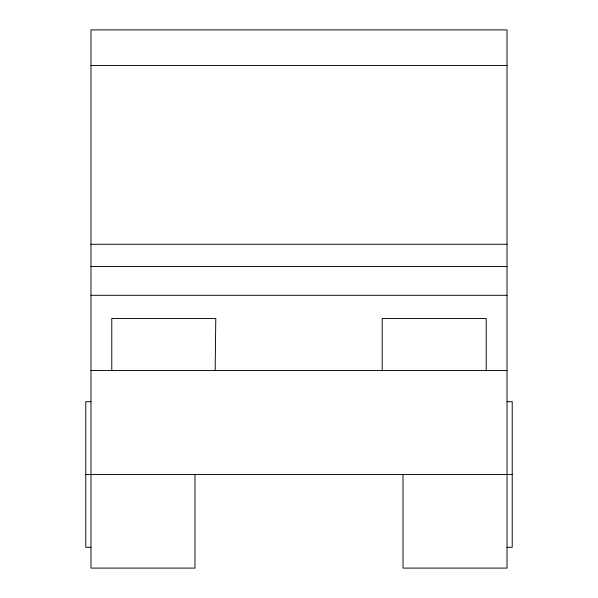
<?xml version="1.0" encoding="UTF-8"?>
<svg xmlns="http://www.w3.org/2000/svg" width="598" height="598" viewBox="0 0 598 598"><rect width="100%" height="100%" fill="white"/><g stroke="black" fill="none" stroke-linecap="round" stroke-linejoin="round"><path stroke-width="0.9" d="M215.168 370.476L215.788 318.472L111.781 318.472L111.781 370.476M90.978 65.444L507.022 65.444M90.978 244.261L507.022 244.261M90.978 266.469L507.022 266.469M90.978 295.3L507.022 295.3M90.978 370.476L507.022 370.476M90.978 401.684L85.776 401.684L85.776 547.297L90.978 547.297M507.022 401.684L512.224 401.684L512.224 547.297L507.022 547.297M85.776 474.491L512.224 474.491M486.219 370.476L486.219 318.472L382.212 318.472L382.212 370.476M403.015 474.491L403.015 568.1L507.022 568.1L507.022 29.9L90.978 29.9L90.978 568.1L194.985 568.1L194.985 474.491"/></g></svg>
